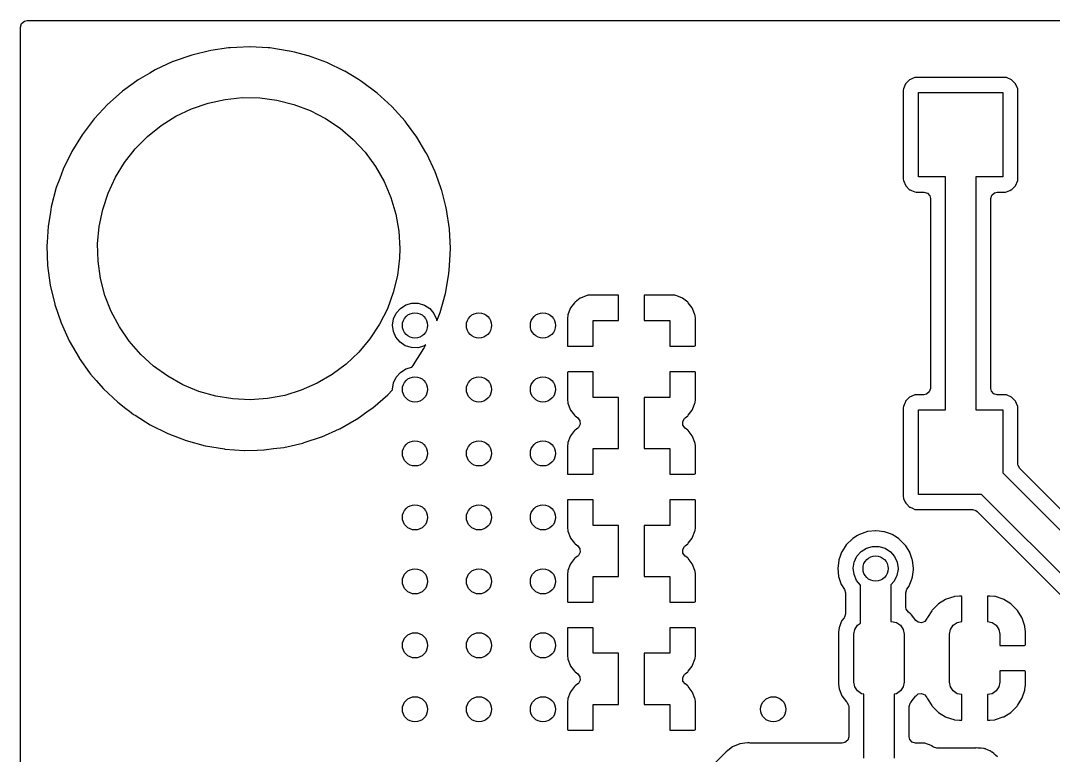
# Model space of a CAD drawing. Extents: x 0.02 to 3.18, y 0.02 to 2.78.
# Drawn here: x 0.022 to 0.829, y 2.204 to 2.778 of the extents above; entities that cross this region are included whole.
import ezdxf

# ---------------------------------------------------------------- set-up
doc = ezdxf.new("R2010")
doc.units = 0
doc.header["$MEASUREMENT"] = 0
doc.layers.add('BLACK', color=7, linetype='CONTINUOUS')

msp = doc.modelspace()

# ---------------------------------------------------------------- linework, layer by layer
at = {"layer": 'BLACK', "linetype": 'CONTINUOUS'}
for p, q in [((0.022599, 2.77591), (0.024711, 2.77774)), ((0.024711, 2.77774), (0.026772, 2.77819)), ((0.026772, 2.77819), (3.17323, 2.77819)), ((0.021811, 2.77323), (0.022599, 2.77591)), ((0.021811, 0.026772), (0.021811, 2.77323)), ((0.170452, 2.7549), (0.155478, 2.75127)), ((0.184227, 2.75683), (0.170452, 2.7549)), ((0.185588, 2.75702), (0.184227, 2.75683)), ((0.185708, 2.75704), (0.185588, 2.75702)), ((0.185588, 2.75702), (0.185588, 2.75702)), ((0.190896, 2.75726), (0.185708, 2.75704)), ((0.20098, 2.75768), (0.190896, 2.75726)), ((0.201101, 2.75769), (0.20098, 2.75768)), ((0.20098, 2.75768), (0.20098, 2.75768)), ((0.215162, 2.7569), (0.201101, 2.75769)), ((0.216363, 2.75683), (0.215162, 2.7569)), ((0.216483, 2.75683), (0.216363, 2.75683)), ((0.216363, 2.75683), (0.216363, 2.75683)), ((0.231708, 2.75447), (0.216483, 2.75683)), ((0.231825, 2.75444), (0.231708, 2.75447)), ((0.235721, 2.75344), (0.231825, 2.75444)), ((0.231825, 2.75444), (0.231825, 2.75444)), ((0.24663, 2.75064), (0.235721, 2.75344)), ((0.140818, 2.74616), (0.127053, 2.7398)), ((0.140928, 2.74621), (0.140818, 2.74616)), ((0.155478, 2.75127), (0.140928, 2.74621)), ((0.246744, 2.7506), (0.24663, 2.75064)), ((0.260993, 2.74541), (0.246744, 2.7506)), ((0.246744, 2.7506), (0.246744, 2.7506)), ((0.260994, 2.74541), (0.260993, 2.74541)), ((0.261107, 2.74537), (0.260994, 2.74541)), ((0.275001, 2.73871), (0.261107, 2.74537)), ((0.12267, 2.73724), (0.113759, 2.73201)), ((0.126943, 2.73975), (0.12267, 2.73724)), ((0.127053, 2.7398), (0.126943, 2.73975)), ((0.127053, 2.7398), (0.127053, 2.7398)), ((0.275104, 2.73865), (0.275001, 2.73871)), ((0.275105, 2.73865), (0.275104, 2.73865)), ((0.285884, 2.73212), (0.275105, 2.73865)), ((0.109787, 2.72914), (0.101289, 2.72296)), ((0.113655, 2.73195), (0.109787, 2.72914)), ((0.113759, 2.73201), (0.113655, 2.73195)), ((0.113759, 2.73201), (0.113759, 2.73201)), ((0.288179, 2.73073), (0.285884, 2.73212)), ((0.300515, 2.7215), (0.288179, 2.73073)), ((0.713487, 2.72882), (0.711704, 2.72478)), ((0.7166, 2.73193), (0.713487, 2.72882)), ((0.720628, 2.73372), (0.7166, 2.73193)), ((0.721223, 2.73379), (0.720628, 2.73372)), ((0.721514, 2.73383), (0.721223, 2.73379)), ((0.72166, 2.73385), (0.721514, 2.73383)), ((0.721514, 2.73383), (0.721514, 2.73383)), ((0.791175, 2.73385), (0.72166, 2.73385)), ((0.792186, 2.73373), (0.791175, 2.73385)), ((0.793454, 2.73317), (0.792186, 2.73373)), ((0.795798, 2.73213), (0.793454, 2.73317)), ((0.796217, 2.73195), (0.795798, 2.73213)), ((0.795798, 2.73213), (0.795798, 2.73213)), ((0.799336, 2.72883), (0.796217, 2.73195)), ((0.801125, 2.7248), (0.799336, 2.72883)), ((0.1011, 2.72281), (0.089761, 2.71275)), ((0.101101, 2.72281), (0.1011, 2.72281)), ((0.101191, 2.72289), (0.101101, 2.72281)), ((0.101288, 2.72296), (0.101191, 2.72289)), ((0.101289, 2.72296), (0.101288, 2.72296)), ((0.311892, 2.71111), (0.300515, 2.7215)), ((0.711704, 2.72478), (0.711587, 2.72377)), ((0.711587, 2.72377), (0.711587, 2.65426)), ((0.723417, 2.65602), (0.723417, 2.72202)), ((0.723417, 2.72202), (0.789417, 2.72202)), ((0.789417, 2.72202), (0.789417, 2.65602)), ((0.801248, 2.72377), (0.801125, 2.7248)), ((0.801248, 2.65426), (0.801248, 2.72377)), ((0.089588, 2.71258), (0.079609, 2.7018)), ((0.08967, 2.71267), (0.089588, 2.71258)), ((0.089761, 2.71275), (0.08967, 2.71267)), ((0.155373, 2.70935), (0.168238, 2.71376)), ((0.168238, 2.71376), (0.181524, 2.71666)), ((0.181524, 2.71666), (0.195054, 2.71801)), ((0.195054, 2.71801), (0.20865, 2.71779)), ((0.20865, 2.71779), (0.222132, 2.71602)), ((0.222132, 2.71602), (0.23532, 2.71271)), ((0.23532, 2.71271), (0.24804, 2.7079)), ((0.1431, 2.7035), (0.155373, 2.70935)), ((0.24804, 2.7079), (0.260123, 2.70166)), ((0.322201, 2.69966), (0.311892, 2.71111)), ((0.079202, 2.70136), (0.069888, 2.68909)), ((0.079609, 2.7018), (0.079202, 2.70136)), ((0.120969, 2.68777), (0.131581, 2.69627)), ((0.131581, 2.69627), (0.1431, 2.7035)), ((0.260123, 2.70166), (0.271409, 2.69408)), ((0.322273, 2.69957), (0.322201, 2.69966)), ((0.323333, 2.69813), (0.322273, 2.69957)), ((0.322273, 2.69957), (0.322273, 2.69957)), ((0.331343, 2.68726), (0.323333, 2.69813)), ((0.069888, 2.68909), (0.061815, 2.67597)), ((0.111404, 2.67811), (0.120969, 2.68777)), ((0.271409, 2.69408), (0.281749, 2.68525)), ((0.281749, 2.68525), (0.291006, 2.67529)), ((0.331406, 2.68716), (0.331343, 2.68726)), ((0.338549, 2.67518), (0.331406, 2.68716)), ((0.061815, 2.67597), (0.055062, 2.66212)), ((0.103014, 2.66741), (0.111404, 2.67811)), ((0.291006, 2.67529), (0.299056, 2.66433)), ((0.339232, 2.67403), (0.338549, 2.67518)), ((0.345792, 2.66009), (0.339232, 2.67403)), ((0.095909, 2.65581), (0.103014, 2.66741)), ((0.299056, 2.66433), (0.305793, 2.65252)), ((0.055019, 2.66201), (0.052348, 2.65482)), ((0.055062, 2.66212), (0.055019, 2.66201)), ((0.055019, 2.66201), (0.055019, 2.66201)), ((0.090184, 2.64348), (0.095909, 2.65581)), ((0.348097, 2.65362), (0.345792, 2.66009)), ((0.744606, 2.65602), (0.723417, 2.65602)), ((0.744606, 2.47398), (0.744606, 2.65602)), ((0.789417, 2.65602), (0.768228, 2.65602)), ((0.768228, 2.65602), (0.768228, 2.47398)), ((0.049691, 2.64768), (0.045756, 2.63279)), ((0.052348, 2.65482), (0.049691, 2.64768)), ((0.305793, 2.65252), (0.311128, 2.64001)), ((0.350775, 2.6461), (0.348097, 2.65362)), ((0.711587, 2.65426), (0.711709, 2.65323)), ((0.711709, 2.65323), (0.713498, 2.6492)), ((0.713498, 2.6492), (0.716618, 2.64608)), ((0.796234, 2.6461), (0.799348, 2.64922)), ((0.799348, 2.64922), (0.80113, 2.65325)), ((0.80113, 2.65325), (0.801248, 2.65426)), ((0.085914, 2.63057), (0.090184, 2.64348)), ((0.311128, 2.64001), (0.31499, 2.62697)), ((0.35096, 2.64558), (0.350775, 2.6461)), ((0.352544, 2.63922), (0.35096, 2.64558)), ((0.716618, 2.64608), (0.717036, 2.6459)), ((0.717036, 2.6459), (0.717036, 2.6459)), ((0.717036, 2.6459), (0.718033, 2.64546)), ((0.718033, 2.64546), (0.720649, 2.6443)), ((0.720649, 2.6443), (0.72166, 2.64419)), ((0.72166, 2.64419), (0.727815, 2.64419)), ((0.727815, 2.64419), (0.730497, 2.6434)), ((0.730497, 2.6434), (0.732327, 2.64129)), ((0.732327, 2.64129), (0.732776, 2.63922)), ((0.780059, 2.63922), (0.780847, 2.64191)), ((0.780847, 2.64191), (0.782959, 2.64374)), ((0.782959, 2.64374), (0.78502, 2.64419)), ((0.78502, 2.64419), (0.791175, 2.64419)), ((0.791175, 2.64419), (0.791321, 2.6442)), ((0.791321, 2.6442), (0.791612, 2.64424)), ((0.791321, 2.6442), (0.791321, 2.6442)), ((0.791612, 2.64424), (0.792207, 2.64431)), ((0.792207, 2.64431), (0.794799, 2.64546)), ((0.794799, 2.64546), (0.795816, 2.64591)), ((0.795816, 2.64591), (0.796234, 2.6461)), ((0.045756, 2.63279), (0.045081, 2.62862)), ((0.354138, 2.63283), (0.352544, 2.63922)), ((0.354687, 2.63063), (0.354138, 2.63283)), ((0.732776, 2.63922), (0.732776, 2.49078)), ((0.780059, 2.49078), (0.780059, 2.63922)), ((0.045081, 2.62862), (0.043518, 2.61897)), ((0.083157, 2.61725), (0.085914, 2.63057)), ((0.31499, 2.62697), (0.317327, 2.61358)), ((0.356937, 2.61539), (0.354687, 2.63063)), ((0.043285, 2.61746), (0.042508, 2.6051)), ((0.043293, 2.61758), (0.043285, 2.61746)), ((0.043285, 2.61746), (0.043285, 2.61746)), ((0.043518, 2.61897), (0.043293, 2.61758)), ((0.081948, 2.60371), (0.083157, 2.61725)), ((0.356943, 2.61527), (0.356937, 2.61539)), ((0.35767, 2.6004), (0.356943, 2.61527)), ((0.317327, 2.61358), (0.31811, 2.6)), ((0.042508, 2.6051), (0.042325, 2.6022)), ((0.042325, 2.6022), (0.042863, 2.5868)), ((0.082304, 2.59012), (0.081948, 2.60371)), ((0.31811, 2.6), (0.317877, 2.59258)), ((0.357628, 2.5956), (0.35769, 2.6)), ((0.35769, 2.6), (0.35767, 2.6004)), ((0.317877, 2.59258), (0.316244, 2.57908)), ((0.356952, 2.5868), (0.357623, 2.59552)), ((0.357623, 2.59552), (0.357628, 2.5956)), ((0.357623, 2.59552), (0.357623, 2.59552)), ((0.042863, 2.5868), (0.044901, 2.57153)), ((0.08422, 2.57665), (0.082304, 2.59012)), ((0.356447, 2.58024), (0.356952, 2.5868)), ((0.08767, 2.5635), (0.08422, 2.57665)), ((0.316244, 2.57908), (0.313069, 2.56586)), ((0.353771, 2.56506), (0.356447, 2.58024)), ((0.044901, 2.57153), (0.048419, 2.55653)), ((0.09261, 2.55083), (0.08767, 2.5635)), ((0.313069, 2.56586), (0.308396, 2.55309)), ((0.349628, 2.55023), (0.353771, 2.56506)), ((0.459148, 2.56129), (0.455129, 2.55828)), ((0.459762, 2.56163), (0.459148, 2.56129)), ((0.464504, 2.5634), (0.459762, 2.56163)), ((0.465104, 2.56355), (0.464504, 2.5634)), ((0.467107, 2.56376), (0.465104, 2.56355)), ((0.467375, 2.56378), (0.467107, 2.56376)), ((0.4886, 2.56378), (0.467375, 2.56378)), ((0.488903, 2.56371), (0.4886, 2.56378)), ((0.488958, 2.56367), (0.488903, 2.56371)), ((0.489134, 2.56307), (0.488958, 2.56367)), ((0.489134, 2.54378), (0.489134, 2.56307)), ((0.5092, 2.56355), (0.509134, 2.56325)), ((0.509134, 2.56325), (0.509134, 2.54378)), ((0.509247, 2.5636), (0.5092, 2.56355)), ((0.509847, 2.56378), (0.509247, 2.5636)), ((0.530893, 2.56378), (0.509847, 2.56378)), ((0.531161, 2.56377), (0.530893, 2.56378)), ((0.533163, 2.56355), (0.531161, 2.56377)), ((0.533764, 2.5634), (0.533163, 2.56355)), ((0.538506, 2.56163), (0.533764, 2.5634)), ((0.53912, 2.56129), (0.538506, 2.56163)), ((0.543139, 2.55828), (0.53912, 2.56129)), ((0.048419, 2.55653), (0.048458, 2.55642)), ((0.048458, 2.55642), (0.048458, 2.55642)), ((0.048458, 2.55642), (0.053345, 2.54207)), ((0.098973, 2.53882), (0.09261, 2.55083)), ((0.308396, 2.55309), (0.302286, 2.54094)), ((0.315357, 2.54962), (0.318645, 2.55334)), ((0.318645, 2.55334), (0.322846, 2.55599)), ((0.322846, 2.55599), (0.327622, 2.55736)), ((0.327622, 2.55736), (0.33259, 2.55733)), ((0.33259, 2.55733), (0.337349, 2.5559)), ((0.337349, 2.5559), (0.341517, 2.5532)), ((0.341517, 2.5532), (0.344759, 2.54944)), ((0.451286, 2.55315), (0.449509, 2.54841)), ((0.451623, 2.55377), (0.451286, 2.55315)), ((0.454634, 2.55778), (0.451623, 2.55377)), ((0.455129, 2.55828), (0.454634, 2.55778)), ((0.543633, 2.55778), (0.543139, 2.55828)), ((0.546645, 2.55377), (0.543633, 2.55778)), ((0.546981, 2.55315), (0.546645, 2.55377)), ((0.548759, 2.54841), (0.546981, 2.55315)), ((0.312482, 2.54021), (0.313246, 2.54512)), ((0.313246, 2.54512), (0.315357, 2.54962)), ((0.344759, 2.54944), (0.346815, 2.54492)), ((0.346815, 2.54492), (0.347019, 2.5435)), ((0.347019, 2.5435), (0.349628, 2.55023)), ((0.449148, 2.54581), (0.449134, 2.54554)), ((0.449134, 2.54554), (0.449134, 2.52449)), ((0.449366, 2.54781), (0.449148, 2.54581)), ((0.449509, 2.54841), (0.449366, 2.54781)), ((0.469134, 2.52378), (0.469134, 2.54378)), ((0.469134, 2.54378), (0.489134, 2.54378)), ((0.509134, 2.54378), (0.529134, 2.54378)), ((0.529134, 2.54378), (0.529134, 2.52378)), ((0.548902, 2.54781), (0.548759, 2.54841)), ((0.549119, 2.54581), (0.548902, 2.54781)), ((0.549134, 2.54554), (0.549119, 2.54581)), ((0.549134, 2.52431), (0.549134, 2.54554)), ((0.053345, 2.54207), (0.053345, 2.54206)), ((0.053345, 2.54206), (0.053384, 2.54195)), ((0.053384, 2.54195), (0.059748, 2.52792)), ((0.106675, 2.52761), (0.098973, 2.53882)), ((0.302286, 2.54094), (0.294821, 2.52958)), ((0.313126, 2.53529), (0.312482, 2.54021)), ((0.315126, 2.53074), (0.313126, 2.53529)), ((0.059748, 2.52792), (0.067451, 2.51458)), ((0.115613, 2.51736), (0.106675, 2.52761)), ((0.294821, 2.52958), (0.286099, 2.51915)), ((0.318323, 2.52694), (0.315126, 2.53074)), ((0.322458, 2.52419), (0.318323, 2.52694)), ((0.286099, 2.51915), (0.276235, 2.50979)), ((0.327199, 2.52271), (0.322458, 2.52419)), ((0.332165, 2.52261), (0.327199, 2.52271)), ((0.328921, 2.50921), (0.337046, 2.52201)), ((0.336958, 2.52392), (0.332165, 2.52261)), ((0.338505, 2.52487), (0.336958, 2.52392)), ((0.337046, 2.52201), (0.337111, 2.52211)), ((0.337046, 2.52201), (0.337046, 2.52201)), ((0.337111, 2.52211), (0.337248, 2.52238)), ((0.337248, 2.52238), (0.338314, 2.52449)), ((0.338314, 2.52449), (0.338505, 2.52487)), ((0.449134, 2.52449), (0.44931, 2.52389)), ((0.44931, 2.52389), (0.449365, 2.52385)), ((0.449365, 2.52385), (0.449667, 2.52378)), ((0.449667, 2.52378), (0.469134, 2.52378)), ((0.529134, 2.52378), (0.548421, 2.52378)), ((0.548421, 2.52378), (0.549021, 2.52396)), ((0.549021, 2.52396), (0.549068, 2.52401)), ((0.549068, 2.52401), (0.549134, 2.52431)), ((0.067451, 2.51458), (0.067521, 2.51448)), ((0.067521, 2.51448), (0.067522, 2.51448)), ((0.067522, 2.51448), (0.075693, 2.50307)), ((0.125671, 2.50821), (0.115613, 2.51736)), ((0.075693, 2.50307), (0.076419, 2.50205)), ((0.076419, 2.50205), (0.076499, 2.50196)), ((0.136713, 2.50028), (0.125671, 2.50821)), ((0.276235, 2.50979), (0.265361, 2.50162)), ((0.315357, 2.49962), (0.318645, 2.50334)), ((0.318645, 2.50334), (0.322846, 2.50599)), ((0.322846, 2.50599), (0.327455, 2.50731)), ((0.327455, 2.50731), (0.32878, 2.50901)), ((0.32878, 2.50901), (0.328856, 2.5091)), ((0.32878, 2.50901), (0.32878, 2.50901)), ((0.328856, 2.5091), (0.328921, 2.50921)), ((0.328921, 2.50921), (0.328921, 2.50921)), ((0.4492, 2.50355), (0.449134, 2.50325)), ((0.449134, 2.50325), (0.449134, 2.48202)), ((0.449247, 2.5036), (0.4492, 2.50355)), ((0.449847, 2.50378), (0.449247, 2.5036)), ((0.469134, 2.50378), (0.449847, 2.50378)), ((0.469134, 2.48378), (0.469134, 2.50378)), ((0.529134, 2.50378), (0.529134, 2.48378)), ((0.5486, 2.50378), (0.529134, 2.50378)), ((0.548903, 2.50371), (0.5486, 2.50378)), ((0.548958, 2.50367), (0.548903, 2.50371)), ((0.549134, 2.50307), (0.548958, 2.50367)), ((0.549134, 2.48202), (0.549134, 2.50307)), ((0.076499, 2.50196), (0.076499, 2.50196)), ((0.076499, 2.50196), (0.080951, 2.49687)), ((0.080951, 2.49687), (0.086567, 2.49046)), ((0.148595, 2.49366), (0.136713, 2.50028)), ((0.253621, 2.49476), (0.24117, 2.4893)), ((0.265361, 2.50162), (0.253621, 2.49476)), ((0.312482, 2.49021), (0.313246, 2.49512)), ((0.313246, 2.49512), (0.315357, 2.49962)), ((0.086567, 2.49046), (0.097798, 2.47991)), ((0.161157, 2.48846), (0.148595, 2.49366)), ((0.174235, 2.48473), (0.161157, 2.48846)), ((0.24117, 2.4893), (0.228173, 2.4853)), ((0.308746, 2.48581), (0.30883, 2.48589)), ((0.30883, 2.48589), (0.312537, 2.48979)), ((0.30883, 2.48589), (0.30883, 2.48589)), ((0.312537, 2.48979), (0.312482, 2.49021)), ((0.729876, 2.48626), (0.727815, 2.48581)), ((0.731988, 2.48809), (0.729876, 2.48626)), ((0.732776, 2.49078), (0.731988, 2.48809)), ((0.780507, 2.48871), (0.780059, 2.49078)), ((0.782338, 2.4866), (0.780507, 2.48871)), ((0.78502, 2.48581), (0.782338, 2.4866)), ((0.097798, 2.47991), (0.104092, 2.47507)), ((0.187654, 2.48254), (0.174235, 2.48473)), ((0.201237, 2.4819), (0.187654, 2.48254)), ((0.214803, 2.48282), (0.201237, 2.4819)), ((0.228173, 2.4853), (0.214803, 2.48282)), ((0.297084, 2.47574), (0.308746, 2.48581)), ((0.449134, 2.48202), (0.449148, 2.48175)), ((0.449148, 2.48175), (0.449366, 2.47975)), ((0.449366, 2.47975), (0.449509, 2.47915)), ((0.449509, 2.47915), (0.451286, 2.47441)), ((0.489134, 2.48378), (0.469134, 2.48378)), ((0.489134, 2.44378), (0.489134, 2.48378)), ((0.529134, 2.48378), (0.509134, 2.48378)), ((0.509134, 2.48378), (0.509134, 2.44378)), ((0.546981, 2.47441), (0.548759, 2.47915)), ((0.548759, 2.47915), (0.548902, 2.47975)), ((0.548902, 2.47975), (0.549119, 2.48175)), ((0.549119, 2.48175), (0.549134, 2.48202)), ((0.712862, 2.47937), (0.711704, 2.47675)), ((0.713301, 2.48037), (0.712862, 2.47937)), ((0.713487, 2.48078), (0.713301, 2.48037)), ((0.713301, 2.48037), (0.713301, 2.48037)), ((0.7166, 2.4839), (0.713487, 2.48078)), ((0.720628, 2.48569), (0.7166, 2.4839)), ((0.721223, 2.48576), (0.720628, 2.48569)), ((0.721514, 2.4858), (0.721223, 2.48576)), ((0.72166, 2.48581), (0.721514, 2.4858)), ((0.721514, 2.4858), (0.721514, 2.4858)), ((0.727815, 2.48581), (0.72166, 2.48581)), ((0.791175, 2.48581), (0.78502, 2.48581)), ((0.792186, 2.4857), (0.791175, 2.48581)), ((0.793454, 2.48514), (0.792186, 2.4857)), ((0.795798, 2.4841), (0.793454, 2.48514)), ((0.796217, 2.48392), (0.795798, 2.4841)), ((0.795798, 2.4841), (0.795798, 2.4841)), ((0.796541, 2.48359), (0.796217, 2.48392)), ((0.798756, 2.48138), (0.796541, 2.48359)), ((0.799336, 2.4808), (0.798756, 2.48138)), ((0.799522, 2.48038), (0.799336, 2.4808)), ((0.800117, 2.47904), (0.799522, 2.48038)), ((0.801125, 2.47677), (0.800117, 2.47904)), ((0.104092, 2.47507), (0.106883, 2.47292)), ((0.106883, 2.47292), (0.110004, 2.47051)), ((0.110004, 2.47051), (0.110107, 2.47045)), ((0.110107, 2.47045), (0.110107, 2.47045)), ((0.110107, 2.47045), (0.111186, 2.46977)), ((0.111186, 2.46977), (0.123069, 2.46235)), ((0.284494, 2.46686), (0.293465, 2.47319)), ((0.293465, 2.47319), (0.296984, 2.47567)), ((0.296984, 2.47567), (0.297084, 2.47574)), ((0.296984, 2.47567), (0.296984, 2.47567)), ((0.451286, 2.47441), (0.451623, 2.47379)), ((0.451623, 2.47379), (0.454634, 2.46977)), ((0.454634, 2.46977), (0.455129, 2.46928)), ((0.543139, 2.46928), (0.543633, 2.46977)), ((0.543633, 2.46977), (0.546645, 2.47379)), ((0.546645, 2.47379), (0.546981, 2.47441)), ((0.711704, 2.47675), (0.711587, 2.47574)), ((0.711587, 2.47574), (0.711587, 2.40623)), ((0.723417, 2.40798), (0.723417, 2.47398)), ((0.723417, 2.47398), (0.744606, 2.47398)), ((0.768228, 2.47398), (0.789417, 2.47398)), ((0.789417, 2.47398), (0.789417, 2.42469)), ((0.801248, 2.47574), (0.801125, 2.47677)), ((0.801248, 2.43164), (0.801248, 2.47574)), ((0.123069, 2.46235), (0.136869, 2.4555)), ((0.271204, 2.45931), (0.284389, 2.4668)), ((0.284389, 2.4668), (0.28439, 2.4668)), ((0.28439, 2.4668), (0.284494, 2.46686)), ((0.455129, 2.46928), (0.457172, 2.46775)), ((0.457172, 2.46775), (0.458846, 2.46551)), ((0.459044, 2.46272), (0.457703, 2.46027)), ((0.458846, 2.46551), (0.459044, 2.46272)), ((0.539224, 2.46484), (0.540565, 2.46729)), ((0.539422, 2.46205), (0.539224, 2.46484)), ((0.541096, 2.45981), (0.539422, 2.46205)), ((0.540565, 2.46729), (0.541096, 2.46775)), ((0.541096, 2.46775), (0.543139, 2.46928)), ((0.136869, 2.4555), (0.151271, 2.45003)), ((0.257135, 2.45303), (0.270989, 2.4592)), ((0.270989, 2.4592), (0.271099, 2.45925)), ((0.270989, 2.4592), (0.270989, 2.4592)), ((0.271099, 2.45925), (0.271204, 2.45931)), ((0.451623, 2.45377), (0.451286, 2.45315)), ((0.454634, 2.45778), (0.451623, 2.45377)), ((0.455129, 2.45828), (0.454634, 2.45778)), ((0.457172, 2.45981), (0.455129, 2.45828)), ((0.457703, 2.46027), (0.457172, 2.45981)), ((0.543139, 2.45828), (0.541096, 2.45981)), ((0.543633, 2.45778), (0.543139, 2.45828)), ((0.546645, 2.45377), (0.543633, 2.45778)), ((0.546981, 2.45315), (0.546645, 2.45377)), ((0.151271, 2.45003), (0.166138, 2.44599)), ((0.166138, 2.44599), (0.166258, 2.44597)), ((0.166258, 2.44597), (0.166258, 2.44597)), ((0.166258, 2.44597), (0.181209, 2.44344)), ((0.227501, 2.44473), (0.242288, 2.44809)), ((0.242288, 2.44809), (0.242406, 2.44812)), ((0.242288, 2.44809), (0.242288, 2.44809)), ((0.242406, 2.44812), (0.24328, 2.44841)), ((0.24328, 2.44841), (0.256909, 2.45294)), ((0.256909, 2.45294), (0.25691, 2.45294)), ((0.25691, 2.45294), (0.257025, 2.45298)), ((0.257025, 2.45298), (0.257135, 2.45303)), ((0.449148, 2.44581), (0.449134, 2.44554)), ((0.449134, 2.44554), (0.449134, 2.42449)), ((0.449366, 2.44781), (0.449148, 2.44581)), ((0.449509, 2.44841), (0.449366, 2.44781)), ((0.451286, 2.45315), (0.449509, 2.44841)), ((0.548759, 2.44841), (0.546981, 2.45315)), ((0.548902, 2.44781), (0.548759, 2.44841)), ((0.549119, 2.44581), (0.548902, 2.44781)), ((0.549134, 2.44554), (0.549119, 2.44581)), ((0.549134, 2.42431), (0.549134, 2.44554)), ((0.181209, 2.44344), (0.181209, 2.44344)), ((0.181209, 2.44344), (0.181329, 2.44342)), ((0.181329, 2.44342), (0.18145, 2.44341)), ((0.18145, 2.44341), (0.18145, 2.44341)), ((0.18145, 2.44341), (0.196577, 2.44235)), ((0.196577, 2.44235), (0.196577, 2.44235)), ((0.196577, 2.44235), (0.196698, 2.44234)), ((0.196698, 2.44234), (0.206681, 2.44262)), ((0.206681, 2.44262), (0.211977, 2.44277)), ((0.211977, 2.44277), (0.211977, 2.44277)), ((0.211977, 2.44277), (0.212098, 2.44277)), ((0.212098, 2.44277), (0.212218, 2.44279)), ((0.212218, 2.44279), (0.219533, 2.44371)), ((0.212218, 2.44279), (0.212218, 2.44279)), ((0.219533, 2.44371), (0.227383, 2.44471)), ((0.227383, 2.44471), (0.227501, 2.44473)), ((0.227501, 2.44473), (0.227501, 2.44473)), ((0.469134, 2.42378), (0.469134, 2.44378)), ((0.469134, 2.44378), (0.489134, 2.44378)), ((0.509134, 2.44378), (0.529134, 2.44378)), ((0.529134, 2.44378), (0.529134, 2.42378)), ((0.801361, 2.43059), (0.801248, 2.43164)), ((0.802701, 2.42814), (0.801361, 2.43059)), ((0.449134, 2.42449), (0.44931, 2.42389)), ((0.44931, 2.42389), (0.449365, 2.42385)), ((0.449365, 2.42385), (0.449667, 2.42378)), ((0.449667, 2.42378), (0.469134, 2.42378)), ((0.529134, 2.42378), (0.548421, 2.42378)), ((0.548421, 2.42378), (0.549021, 2.42396)), ((0.549021, 2.42396), (0.549068, 2.42401)), ((0.549068, 2.42401), (0.549134, 2.42431)), ((0.789417, 2.42469), (0.912294, 2.30181)), ((0.915741, 2.31509), (0.802701, 2.42814)), ((0.711587, 2.40623), (0.711709, 2.4052)), ((0.711709, 2.4052), (0.71186, 2.40485)), ((0.772714, 2.40798), (0.723417, 2.40798)), ((0.89905, 2.28165), (0.772714, 2.40798)), ((0.4492, 2.40355), (0.449134, 2.40325)), ((0.449134, 2.40325), (0.449134, 2.38202)), ((0.449247, 2.4036), (0.4492, 2.40355)), ((0.449847, 2.40378), (0.449247, 2.4036)), ((0.469134, 2.40378), (0.449847, 2.40378)), ((0.469134, 2.38378), (0.469134, 2.40378)), ((0.529134, 2.40378), (0.529134, 2.38378)), ((0.5486, 2.40378), (0.529134, 2.40378)), ((0.548903, 2.40371), (0.5486, 2.40378)), ((0.548958, 2.40367), (0.548903, 2.40371)), ((0.549134, 2.40307), (0.548958, 2.40367)), ((0.549134, 2.38202), (0.549134, 2.40307)), ((0.71186, 2.40485), (0.71186, 2.40485)), ((0.71186, 2.40485), (0.713226, 2.40178)), ((0.713226, 2.40178), (0.713498, 2.40117)), ((0.713498, 2.40117), (0.713823, 2.40084)), ((0.713823, 2.40084), (0.713823, 2.40084)), ((0.713823, 2.40084), (0.714452, 2.40022)), ((0.714452, 2.40022), (0.716618, 2.39805)), ((0.716618, 2.39805), (0.717036, 2.39787)), ((0.717036, 2.39787), (0.717036, 2.39787)), ((0.717036, 2.39787), (0.718853, 2.39707)), ((0.718853, 2.39707), (0.720649, 2.39627)), ((0.720649, 2.39627), (0.72166, 2.39615)), ((0.72166, 2.39615), (0.765759, 2.39615)), ((0.765759, 2.39615), (0.768441, 2.39537)), ((0.768441, 2.39537), (0.769267, 2.3947)), ((0.769267, 2.3947), (0.889358, 2.27461)), ((0.449134, 2.38202), (0.449148, 2.38175)), ((0.449148, 2.38175), (0.449366, 2.37975)), ((0.489134, 2.38378), (0.469134, 2.38378)), ((0.489134, 2.34378), (0.489134, 2.38378)), ((0.529134, 2.38378), (0.509134, 2.38378)), ((0.509134, 2.38378), (0.509134, 2.34378)), ((0.548902, 2.37975), (0.549119, 2.38175)), ((0.549119, 2.38175), (0.549134, 2.38202)), ((0.449366, 2.37975), (0.449509, 2.37915)), ((0.449509, 2.37915), (0.451286, 2.37441)), ((0.451286, 2.37441), (0.451623, 2.37379)), ((0.451623, 2.37379), (0.454634, 2.36977)), ((0.543633, 2.36977), (0.546645, 2.37379)), ((0.546645, 2.37379), (0.546981, 2.37441)), ((0.546981, 2.37441), (0.548759, 2.37915)), ((0.548759, 2.37915), (0.548902, 2.37975)), ((0.671816, 2.37327), (0.667111, 2.36867)), ((0.672145, 2.37348), (0.671816, 2.37327)), ((0.675779, 2.37571), (0.672145, 2.37348)), ((0.677424, 2.37673), (0.675779, 2.37571)), ((0.683658, 2.37885), (0.677424, 2.37673)), ((0.683933, 2.37888), (0.683658, 2.37885)), ((0.68993, 2.37951), (0.683933, 2.37888)), ((0.683933, 2.37888), (0.683933, 2.37888)), ((0.689931, 2.37951), (0.68993, 2.37951)), ((0.690206, 2.37954), (0.689931, 2.37951)), ((0.692854, 2.37922), (0.690206, 2.37954)), ((0.696469, 2.37879), (0.692854, 2.37922)), ((0.696745, 2.37876), (0.696469, 2.37879)), ((0.696469, 2.37879), (0.696469, 2.37879)), ((0.697006, 2.37866), (0.696745, 2.37876)), ((0.700891, 2.37728), (0.697006, 2.37866)), ((0.697006, 2.37866), (0.697006, 2.37866)), ((0.702948, 2.37655), (0.700891, 2.37728)), ((0.706319, 2.37441), (0.702948, 2.37655)), ((0.708104, 2.37327), (0.706319, 2.37441)), ((0.708507, 2.37302), (0.708104, 2.37327)), ((0.713147, 2.36835), (0.708507, 2.37302)), ((0.454634, 2.36977), (0.455129, 2.36928)), ((0.455129, 2.36928), (0.457172, 2.36775)), ((0.457172, 2.36775), (0.458846, 2.36551)), ((0.458846, 2.36551), (0.459044, 2.36272)), ((0.539224, 2.36484), (0.540565, 2.36729)), ((0.539422, 2.36205), (0.539224, 2.36484)), ((0.540565, 2.36729), (0.541096, 2.36775)), ((0.541096, 2.36775), (0.543139, 2.36928)), ((0.543139, 2.36928), (0.543633, 2.36977)), ((0.666223, 2.36729), (0.663544, 2.36313)), ((0.666961, 2.36843), (0.666223, 2.36729)), ((0.667111, 2.36867), (0.666961, 2.36843)), ((0.666961, 2.36843), (0.666961, 2.36843)), ((0.678645, 2.36334), (0.682846, 2.36599)), ((0.682846, 2.36599), (0.687622, 2.36736)), ((0.687622, 2.36736), (0.69259, 2.36733)), ((0.69259, 2.36733), (0.697349, 2.3659)), ((0.697349, 2.3659), (0.701517, 2.3632)), ((0.713294, 2.36811), (0.713147, 2.36835)), ((0.71352, 2.36775), (0.713294, 2.36811)), ((0.716637, 2.36276), (0.71352, 2.36775)), ((0.454634, 2.35778), (0.451623, 2.35377)), ((0.455129, 2.35828), (0.454634, 2.35778)), ((0.457172, 2.35981), (0.455129, 2.35828)), ((0.457703, 2.36027), (0.457172, 2.35981)), ((0.459044, 2.36272), (0.457703, 2.36027)), ((0.541096, 2.35981), (0.539422, 2.36205)), ((0.543139, 2.35828), (0.541096, 2.35981)), ((0.543633, 2.35778), (0.543139, 2.35828)), ((0.546645, 2.35377), (0.543633, 2.35778)), ((0.661292, 2.35695), (0.661257, 2.35667)), ((0.662335, 2.35981), (0.661292, 2.35695)), ((0.663449, 2.36287), (0.662335, 2.35981)), ((0.663544, 2.36313), (0.663449, 2.36287)), ((0.663449, 2.36287), (0.663449, 2.36287)), ((0.673246, 2.35512), (0.675357, 2.35962)), ((0.675357, 2.35962), (0.678645, 2.36334)), ((0.701517, 2.3632), (0.704759, 2.35944)), ((0.704759, 2.35944), (0.706815, 2.35492)), ((0.716728, 2.3625), (0.716637, 2.36276)), ((0.718644, 2.357), (0.716728, 2.3625)), ((0.718802, 2.35654), (0.718644, 2.357)), ((0.451286, 2.35315), (0.449509, 2.34841)), ((0.451623, 2.35377), (0.451286, 2.35315)), ((0.546981, 2.35315), (0.546645, 2.35377)), ((0.548759, 2.34841), (0.546981, 2.35315)), ((0.661223, 2.3564), (0.660467, 2.35041)), ((0.660467, 2.35041), (0.661109, 2.34386)), ((0.661257, 2.35667), (0.661223, 2.3564)), ((0.661257, 2.35667), (0.661257, 2.35667)), ((0.672482, 2.35021), (0.673246, 2.35512)), ((0.673126, 2.34529), (0.672482, 2.35021)), ((0.707514, 2.34957), (0.70669, 2.34467)), ((0.706815, 2.35492), (0.70752, 2.35)), ((0.70752, 2.35), (0.707514, 2.34957)), ((0.71874, 2.3436), (0.719503, 2.34902)), ((0.719536, 2.35), (0.718802, 2.35654)), ((0.719503, 2.34902), (0.719525, 2.34918)), ((0.719503, 2.34902), (0.719503, 2.34902)), ((0.719525, 2.34918), (0.719536, 2.35)), ((0.449148, 2.34581), (0.449134, 2.34554)), ((0.449134, 2.34554), (0.449134, 2.32449)), ((0.449366, 2.34781), (0.449148, 2.34581)), ((0.449509, 2.34841), (0.449366, 2.34781)), ((0.469134, 2.32378), (0.469134, 2.34378)), ((0.469134, 2.34378), (0.489134, 2.34378)), ((0.509134, 2.34378), (0.529134, 2.34378)), ((0.529134, 2.34378), (0.529134, 2.32378)), ((0.548902, 2.34781), (0.548759, 2.34841)), ((0.549119, 2.34581), (0.548902, 2.34781)), ((0.549134, 2.34554), (0.549119, 2.34581)), ((0.549134, 2.32431), (0.549134, 2.34554)), ((0.661109, 2.34386), (0.663188, 2.33761)), ((0.675126, 2.34074), (0.673126, 2.34529)), ((0.678189, 2.3371), (0.675126, 2.34074)), ((0.70669, 2.34467), (0.704524, 2.3402)), ((0.71779, 2.3405), (0.71851, 2.3424)), ((0.71851, 2.3424), (0.718608, 2.34265)), ((0.71851, 2.3424), (0.71851, 2.3424)), ((0.718608, 2.34265), (0.71874, 2.3436)), ((0.663188, 2.33761), (0.663331, 2.33737)), ((0.663331, 2.33737), (0.663331, 2.33737)), ((0.663331, 2.33737), (0.665641, 2.33356)), ((0.665641, 2.33356), (0.666358, 2.33099)), ((0.678189, 2.30726), (0.678189, 2.3371)), ((0.704524, 2.3402), (0.701811, 2.33721)), ((0.701811, 2.33721), (0.701811, 2.30854)), ((0.713642, 2.33105), (0.714471, 2.33379)), ((0.714471, 2.33379), (0.716116, 2.33627)), ((0.716116, 2.33627), (0.71627, 2.3365)), ((0.71627, 2.3365), (0.71779, 2.3405)), ((0.449134, 2.32449), (0.44931, 2.32389)), ((0.666358, 2.33099), (0.666358, 2.31462)), ((0.713642, 2.31987), (0.713642, 2.33105)), ((0.744568, 2.32576), (0.739141, 2.3224)), ((0.745087, 2.326), (0.744568, 2.32576)), ((0.751157, 2.32803), (0.745087, 2.326)), ((0.751685, 2.32814), (0.751157, 2.32803)), ((0.755448, 2.32853), (0.751685, 2.32814)), ((0.755705, 2.32854), (0.755448, 2.32853)), ((0.756868, 2.32854), (0.755705, 2.32854)), ((0.757171, 2.32848), (0.756868, 2.32854)), ((0.757225, 2.32843), (0.757171, 2.32848)), ((0.757402, 2.32783), (0.757225, 2.32843)), ((0.757402, 2.30851), (0.757402, 2.32783)), ((0.777467, 2.32831), (0.777402, 2.32801)), ((0.777402, 2.32801), (0.777402, 2.30851)), ((0.777515, 2.32837), (0.777467, 2.32831)), ((0.778115, 2.32854), (0.777515, 2.32837)), ((0.7791, 2.32854), (0.778115, 2.32854)), ((0.779353, 2.32853), (0.7791, 2.32854)), ((0.783067, 2.32815), (0.779353, 2.32853)), ((0.783594, 2.32804), (0.783067, 2.32815)), ((0.789668, 2.32602), (0.783594, 2.32804)), ((0.790187, 2.32578), (0.789668, 2.32602)), ((0.79562, 2.32243), (0.790187, 2.32578)), ((0.44931, 2.32389), (0.449365, 2.32385)), ((0.449365, 2.32385), (0.449667, 2.32378)), ((0.449667, 2.32378), (0.469134, 2.32378)), ((0.529134, 2.32378), (0.548421, 2.32378)), ((0.548421, 2.32378), (0.549021, 2.32396)), ((0.549021, 2.32396), (0.549068, 2.32401)), ((0.549068, 2.32401), (0.549134, 2.32431)), ((0.713943, 2.31817), (0.713642, 2.31987)), ((0.715603, 2.31592), (0.713943, 2.31817)), ((0.733829, 2.31708), (0.73048, 2.31164)), ((0.734184, 2.31753), (0.733829, 2.31708)), ((0.738693, 2.32204), (0.734184, 2.31753)), ((0.739141, 2.3224), (0.738693, 2.32204)), ((0.79607, 2.32208), (0.79562, 2.32243)), ((0.800587, 2.31757), (0.79607, 2.32208)), ((0.800942, 2.31712), (0.800587, 2.31757)), ((0.804301, 2.31169), (0.800942, 2.31712)), ((0.663696, 2.30944), (0.662933, 2.30751)), ((0.665349, 2.31162), (0.663696, 2.30944)), ((0.665571, 2.31193), (0.665349, 2.31162)), ((0.666358, 2.31462), (0.665571, 2.31193)), ((0.701811, 2.30854), (0.702441, 2.30854)), ((0.702441, 2.30854), (0.706208, 2.30779)), ((0.717641, 2.31437), (0.715603, 2.31592)), ((0.71791, 2.31417), (0.717641, 2.31437)), ((0.717641, 2.31437), (0.717641, 2.31437)), ((0.718115, 2.3139), (0.71791, 2.31417)), ((0.721497, 2.30944), (0.718115, 2.3139)), ((0.718115, 2.3139), (0.718115, 2.3139)), ((0.723233, 2.30801), (0.721497, 2.30944)), ((0.728565, 2.30858), (0.725984, 2.30751)), ((0.730157, 2.31088), (0.728565, 2.30858)), ((0.730238, 2.31112), (0.730157, 2.31088)), ((0.73048, 2.31164), (0.730238, 2.31112)), ((0.753792, 2.30779), (0.757402, 2.30851)), ((0.777402, 2.30851), (0.781011, 2.30779)), ((0.804544, 2.31117), (0.804301, 2.31169)), ((0.806569, 2.3051), (0.804544, 2.31117)), ((0.4492, 2.30355), (0.449134, 2.30325)), ((0.449134, 2.30325), (0.449134, 2.28202)), ((0.449247, 2.3036), (0.4492, 2.30355)), ((0.449847, 2.30378), (0.449247, 2.3036)), ((0.469134, 2.30378), (0.449847, 2.30378)), ((0.469134, 2.28378), (0.469134, 2.30378)), ((0.529134, 2.30378), (0.529134, 2.28378)), ((0.5486, 2.30378), (0.529134, 2.30378)), ((0.548903, 2.30371), (0.5486, 2.30378)), ((0.548958, 2.30367), (0.548903, 2.30371)), ((0.549134, 2.30307), (0.548958, 2.30367)), ((0.549134, 2.28202), (0.549134, 2.30307)), ((0.66151, 2.30392), (0.661083, 2.30038)), ((0.661083, 2.30038), (0.661083, 2.25962)), ((0.66177, 2.30458), (0.66151, 2.30392)), ((0.662933, 2.30751), (0.66177, 2.30458)), ((0.672913, 2.2987), (0.673663, 2.30247)), ((0.673663, 2.30247), (0.675796, 2.30566)), ((0.675796, 2.30566), (0.678189, 2.30726)), ((0.706208, 2.30779), (0.709401, 2.30566)), ((0.709401, 2.30566), (0.711534, 2.30247)), ((0.711534, 2.30247), (0.712283, 2.2987)), ((0.725984, 2.30751), (0.723233, 2.30801)), ((0.747717, 2.2987), (0.748466, 2.30247)), ((0.748466, 2.30247), (0.750599, 2.30566)), ((0.750599, 2.30566), (0.753792, 2.30779)), ((0.781011, 2.30779), (0.784204, 2.30566)), ((0.784204, 2.30566), (0.786337, 2.30247)), ((0.786337, 2.30247), (0.787087, 2.2987)), ((0.806683, 2.30458), (0.806569, 2.3051)), ((0.807073, 2.30081), (0.806683, 2.30458)), ((0.807087, 2.30055), (0.807073, 2.30081)), ((0.807087, 2.29053), (0.807087, 2.30055)), ((0.672913, 2.2613), (0.672913, 2.2987)), ((0.712283, 2.2987), (0.712283, 2.2613)), ((0.747717, 2.2613), (0.747717, 2.2987)), ((0.787087, 2.2987), (0.787087, 2.29)), ((0.787087, 2.29), (0.806373, 2.29)), ((0.806373, 2.29), (0.806973, 2.29018)), ((0.806973, 2.29018), (0.807021, 2.29023)), ((0.807021, 2.29023), (0.807087, 2.29053)), ((0.449134, 2.28202), (0.449148, 2.28175)), ((0.449148, 2.28175), (0.449366, 2.27975)), ((0.449366, 2.27975), (0.449509, 2.27915)), ((0.449509, 2.27915), (0.451286, 2.27441)), ((0.489134, 2.28378), (0.469134, 2.28378)), ((0.489134, 2.24378), (0.489134, 2.28378)), ((0.529134, 2.28378), (0.509134, 2.28378)), ((0.509134, 2.28378), (0.509134, 2.24378)), ((0.546981, 2.27441), (0.548759, 2.27915)), ((0.548759, 2.27915), (0.548902, 2.27975)), ((0.548902, 2.27975), (0.549119, 2.28175)), ((0.549119, 2.28175), (0.549134, 2.28202)), ((0.451286, 2.27441), (0.451623, 2.27379)), ((0.451623, 2.27379), (0.454634, 2.26977)), ((0.454634, 2.26977), (0.455129, 2.26928)), ((0.455129, 2.26928), (0.457172, 2.26775)), ((0.541096, 2.26775), (0.543139, 2.26928)), ((0.543139, 2.26928), (0.543633, 2.26977)), ((0.543633, 2.26977), (0.546645, 2.27379)), ((0.546645, 2.27379), (0.546981, 2.27441)), ((0.806553, 2.27), (0.787087, 2.27)), ((0.787087, 2.27), (0.787087, 2.2613)), ((0.806856, 2.26993), (0.806553, 2.27)), ((0.80691, 2.26989), (0.806856, 2.26993)), ((0.807087, 2.26929), (0.80691, 2.26989)), ((0.807087, 2.25944), (0.807087, 2.26929)), ((0.457172, 2.26775), (0.458846, 2.26551)), ((0.457703, 2.26027), (0.457172, 2.25981)), ((0.459044, 2.26272), (0.457703, 2.26027)), ((0.458846, 2.26551), (0.459044, 2.26272)), ((0.539224, 2.26484), (0.540565, 2.26729)), ((0.539422, 2.26205), (0.539224, 2.26484)), ((0.541096, 2.25981), (0.539422, 2.26205)), ((0.540565, 2.26729), (0.541096, 2.26775)), ((0.673663, 2.25753), (0.672913, 2.2613)), ((0.712283, 2.2613), (0.711534, 2.25753)), ((0.748466, 2.25753), (0.747717, 2.2613)), ((0.787087, 2.2613), (0.786337, 2.25753)), ((0.451286, 2.25315), (0.449509, 2.24841)), ((0.451623, 2.25377), (0.451286, 2.25315)), ((0.454634, 2.25778), (0.451623, 2.25377)), ((0.455129, 2.25828), (0.454634, 2.25778)), ((0.457172, 2.25981), (0.455129, 2.25828)), ((0.543139, 2.25828), (0.541096, 2.25981)), ((0.543633, 2.25778), (0.543139, 2.25828)), ((0.546645, 2.25377), (0.543633, 2.25778)), ((0.546981, 2.25315), (0.546645, 2.25377)), ((0.548759, 2.24841), (0.546981, 2.25315)), ((0.661083, 2.25962), (0.66151, 2.25608)), ((0.66151, 2.25608), (0.663696, 2.25056)), ((0.675796, 2.25434), (0.673663, 2.25753)), ((0.678989, 2.25221), (0.675796, 2.25434)), ((0.680787, 2.25185), (0.678989, 2.25221)), ((0.680787, 2.20181), (0.680787, 2.25185)), ((0.706208, 2.25221), (0.704409, 2.25185)), ((0.704409, 2.25185), (0.704409, 2.20181)), ((0.709401, 2.25434), (0.706208, 2.25221)), ((0.711534, 2.25753), (0.709401, 2.25434)), ((0.721605, 2.25048), (0.723224, 2.25199)), ((0.723224, 2.25199), (0.725974, 2.25249)), ((0.725974, 2.25249), (0.728558, 2.25143)), ((0.750599, 2.25434), (0.748466, 2.25753)), ((0.753792, 2.25221), (0.750599, 2.25434)), ((0.757402, 2.25149), (0.753792, 2.25221)), ((0.781011, 2.25221), (0.777402, 2.25149)), ((0.784204, 2.25434), (0.781011, 2.25221)), ((0.786337, 2.25753), (0.784204, 2.25434)), ((0.804565, 2.24887), (0.80658, 2.25495)), ((0.80658, 2.25495), (0.806693, 2.25548)), ((0.806693, 2.25548), (0.807074, 2.25919)), ((0.807074, 2.25919), (0.807087, 2.25944)), ((0.449148, 2.24581), (0.449134, 2.24554)), ((0.449134, 2.24554), (0.449134, 2.22449)), ((0.449366, 2.24781), (0.449148, 2.24581)), ((0.449509, 2.24841), (0.449366, 2.24781)), ((0.469134, 2.22378), (0.469134, 2.24378)), ((0.469134, 2.24378), (0.489134, 2.24378)), ((0.509134, 2.24378), (0.529134, 2.24378)), ((0.529134, 2.24378), (0.529134, 2.22378)), ((0.548902, 2.24781), (0.548759, 2.24841)), ((0.549119, 2.24581), (0.548902, 2.24781)), ((0.549134, 2.24554), (0.549119, 2.24581)), ((0.549134, 2.22431), (0.549134, 2.24554)), ((0.663696, 2.25056), (0.667287, 2.24583)), ((0.667287, 2.24583), (0.667515, 2.24566)), ((0.667515, 2.24566), (0.668843, 2.24322)), ((0.71624, 2.24217), (0.717028, 2.24485)), ((0.717028, 2.24485), (0.717667, 2.24565)), ((0.717667, 2.24565), (0.71791, 2.24583)), ((0.71791, 2.24583), (0.721501, 2.25056)), ((0.721501, 2.25056), (0.721605, 2.25048)), ((0.728558, 2.25143), (0.730158, 2.24913)), ((0.730158, 2.24913), (0.730259, 2.24883)), ((0.730259, 2.24883), (0.730502, 2.24831)), ((0.730502, 2.24831), (0.733861, 2.24288)), ((0.757402, 2.23199), (0.757402, 2.25149)), ((0.777402, 2.25149), (0.777402, 2.23217)), ((0.800974, 2.24292), (0.804323, 2.24836)), ((0.804323, 2.24836), (0.804565, 2.24887)), ((0.668843, 2.24322), (0.668957, 2.24217)), ((0.668957, 2.24217), (0.668957, 2.2186)), ((0.71624, 2.2186), (0.71624, 2.24217)), ((0.733861, 2.24288), (0.734216, 2.24243)), ((0.734216, 2.24243), (0.738733, 2.23792)), ((0.738733, 2.23792), (0.739183, 2.23757)), ((0.739183, 2.23757), (0.744616, 2.23422)), ((0.790235, 2.23424), (0.795662, 2.2376)), ((0.795662, 2.2376), (0.796111, 2.23796)), ((0.796111, 2.23796), (0.80062, 2.24247)), ((0.80062, 2.24247), (0.800974, 2.24292)), ((0.744616, 2.23422), (0.745135, 2.23398)), ((0.745135, 2.23398), (0.751209, 2.23196)), ((0.751209, 2.23196), (0.751736, 2.23185)), ((0.751736, 2.23185), (0.75545, 2.23147)), ((0.75545, 2.23147), (0.755703, 2.23146)), ((0.755703, 2.23146), (0.756688, 2.23146)), ((0.756688, 2.23146), (0.757288, 2.23163)), ((0.757288, 2.23163), (0.757336, 2.23169)), ((0.757336, 2.23169), (0.757402, 2.23199)), ((0.777402, 2.23217), (0.777578, 2.23157)), ((0.777578, 2.23157), (0.777632, 2.23152)), ((0.777632, 2.23152), (0.777935, 2.23146)), ((0.777935, 2.23146), (0.779098, 2.23146)), ((0.779098, 2.23146), (0.779355, 2.23147)), ((0.779355, 2.23147), (0.783118, 2.23186)), ((0.783118, 2.23186), (0.783646, 2.23197)), ((0.783646, 2.23197), (0.789716, 2.234)), ((0.789716, 2.234), (0.790235, 2.23424)), ((0.449134, 2.22449), (0.44931, 2.22389)), ((0.44931, 2.22389), (0.449365, 2.22385)), ((0.449365, 2.22385), (0.449667, 2.22378)), ((0.449667, 2.22378), (0.469134, 2.22378)), ((0.529134, 2.22378), (0.548421, 2.22378)), ((0.548421, 2.22378), (0.549021, 2.22396)), ((0.549021, 2.22396), (0.549068, 2.22401)), ((0.549068, 2.22401), (0.549134, 2.22431)), ((0.583828, 2.21303), (0.578077, 2.21065)), ((0.59, 2.21385), (0.583828, 2.21303)), ((0.590322, 2.2138), (0.59, 2.21385)), ((0.591227, 2.21368), (0.590322, 2.2138)), ((0.591875, 2.21364), (0.591227, 2.21368)), ((0.663996, 2.21364), (0.591875, 2.21364)), ((0.666057, 2.21409), (0.663996, 2.21364)), ((0.668169, 2.21592), (0.666057, 2.21409)), ((0.668957, 2.2186), (0.668169, 2.21592)), ((0.716688, 2.21654), (0.71624, 2.2186)), ((0.718519, 2.21443), (0.716688, 2.21654)), ((0.721201, 2.21364), (0.718519, 2.21443)), ((0.727159, 2.21364), (0.721201, 2.21364)), ((0.727864, 2.21358), (0.727159, 2.21364)), ((0.728099, 2.21355), (0.727864, 2.21358)), ((0.7284, 2.21352), (0.728099, 2.21355)), ((0.728099, 2.21355), (0.728099, 2.21355)), ((0.733432, 2.21176), (0.7284, 2.21352)), ((0.73373, 2.21154), (0.733432, 2.21176)), ((0.733731, 2.21154), (0.73373, 2.21154)), ((0.734897, 2.21068), (0.733731, 2.21154)), ((0.571957, 2.20539), (0.557602, 2.19104)), ((0.572385, 2.20588), (0.571957, 2.20539)), ((0.572941, 2.2066), (0.572385, 2.20588)), ((0.573139, 2.20686), (0.572941, 2.2066)), ((0.57443, 2.20785), (0.573139, 2.20686)), ((0.578077, 2.21065), (0.57443, 2.20785)), ((0.735163, 2.21049), (0.734897, 2.21068)), ((0.737845, 2.2097), (0.735163, 2.21049)), ((0.767389, 2.2097), (0.737845, 2.2097)), ((0.767948, 2.20976), (0.767389, 2.2097)), ((0.7683, 2.20979), (0.767948, 2.20976)), ((0.767948, 2.20976), (0.767948, 2.20976)), ((0.768646, 2.20986), (0.7683, 2.20979)), ((0.769962, 2.20976), (0.768646, 2.20986)), ((0.770569, 2.20972), (0.769962, 2.20976)), ((0.770937, 2.2097), (0.770569, 2.20972)), ((0.771535, 2.2097), (0.770937, 2.2097)), ((0.772053, 2.20962), (0.771535, 2.2097)), ((0.772447, 2.20958), (0.772053, 2.20962)), ((0.774275, 2.20944), (0.772447, 2.20958)), ((0.774606, 2.20932), (0.774275, 2.20944)), ((0.774752, 2.20929), (0.774606, 2.20932)), ((0.775329, 2.20914), (0.774752, 2.20929)), ((0.775471, 2.20909), (0.775329, 2.20914)), ((0.77582, 2.20904), (0.775471, 2.20909)), ((0.77614, 2.20889), (0.77582, 2.20904)), ((0.777478, 2.20826), (0.77614, 2.20889)), ((0.77614, 2.20889), (0.77614, 2.20889)), ((0.777845, 2.2081), (0.777478, 2.20826)), ((0.779189, 2.2076), (0.777845, 2.2081)), ((0.77956, 2.20746), (0.779189, 2.2076)), ((0.779843, 2.20725), (0.77956, 2.20746)), ((0.779973, 2.20718), (0.779843, 2.20725)), ((0.780486, 2.20687), (0.779973, 2.20718)), ((0.78061, 2.20679), (0.780486, 2.20687)), ((0.78093, 2.20664), (0.78061, 2.20679)), ((0.781194, 2.2064), (0.78093, 2.20664)), ((0.782302, 2.20543), (0.781194, 2.2064)), ((0.782611, 2.20518), (0.782302, 2.20543)), ((0.782792, 2.20504), (0.782611, 2.20518)), ((0.782933, 2.20493), (0.782792, 2.20504)), ((0.783374, 2.20449), (0.782933, 2.20493)), ((0.783598, 2.20428), (0.783374, 2.20449)), ((0.78516, 2.2029), (0.783598, 2.20428))]:
    msp.add_line(p, q, dxfattribs=at)
at = {"layer": 'BLACK'}
for centre in [(0.33, 2.54), (0.38, 2.54), (0.43, 2.54), (0.33, 2.49), (0.38, 2.49), (0.43, 2.49), (0.33, 2.44), (0.38, 2.44), (0.43, 2.44), (0.33, 2.39), (0.38, 2.39), (0.43, 2.39), (0.69, 2.35), (0.33, 2.34), (0.38, 2.34), (0.43, 2.34), (0.33, 2.29), (0.38, 2.29), (0.43, 2.29), (0.33, 2.24), (0.38, 2.24), (0.43, 2.24), (0.61, 2.24)]:
    msp.add_circle(centre, 0.009843, dxfattribs=at)

doc.saveas('drawing.dxf')
